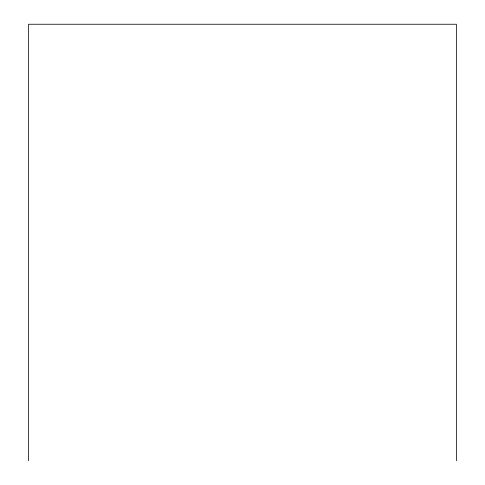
<?xml version="1.0" encoding="UTF-8"?>
<svg xmlns="http://www.w3.org/2000/svg" width="485" height="485" viewBox="0 0 485 485"><rect width="100%" height="100%" fill="white"/><g stroke="black" fill="none" stroke-linecap="round" stroke-linejoin="round"><path stroke-width="0.73" d="M456.421 460.75L456.421 24.25L28.579 24.25L28.579 460.75"/></g></svg>
